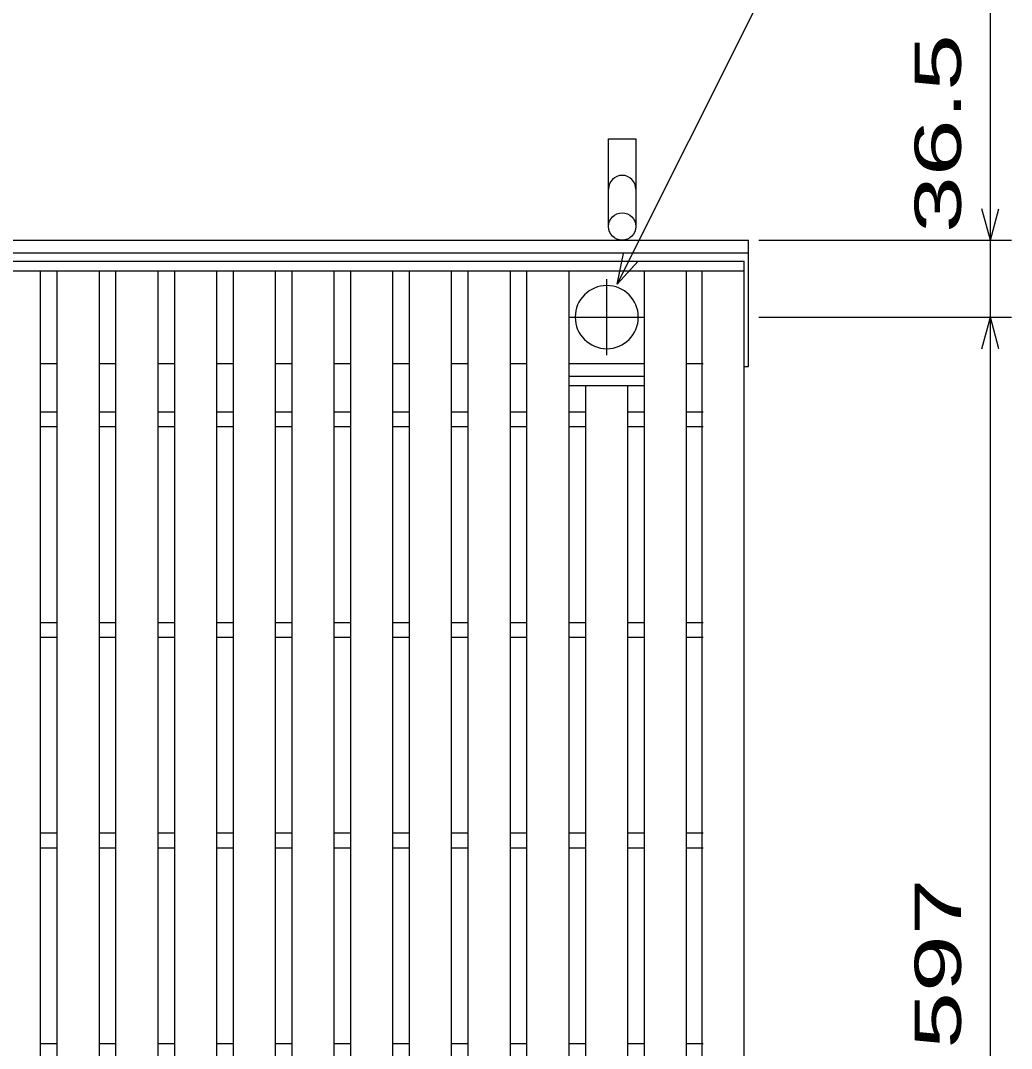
# Model space of a CAD drawing. Units: millimetres, scale not verified. Extents: x -1820 to 1731, y -1282 to 1054.
# Drawn here: x -695.8 to -225, y 104.7 to 592.9 of the extents above; entities that cross this region are included whole.
import ezdxf
from ezdxf.enums import TextEntityAlignment as Align

# ---------------------------------------------------------------- set-up
doc = ezdxf.new("R2010")
doc.units = ezdxf.units.MM
doc.header["$LTSCALE"] = 10
doc.linetypes.add('CHAIN', pattern=[18.5, 12, -1.5, 3.5, -1.5])
for name, color, linetype, lineweight in [('16', 3, 'Continuous', 25), ('19', 6, 'Continuous', 25), ('22', 2, 'Continuous', 25)]:
    doc.layers.add(name, color=color, linetype=linetype, lineweight=lineweight)
doc.styles.add('ベクトル', font='')
doc.styles.get('ベクトル').set_extended_font_data('ベクトル')

msp = doc.modelspace()

# ---------------------------------------------------------------- linework, layer by layer
at = {"layer": '16'}
for p, q in [((-1348, 478.5), (-352, 478.5)), ((-352, 474), (-352, 478.5)), ((-1348, 474), (-352, 474)), ((-706.3, 474), (-686.3, 474)), ((-686.3, -167), (-686.3, 474)), ((-678.4, -167), (-678.4, 474)), ((-678.4, 474), (-658.4, 474)), ((-658.4, -167), (-658.4, 474)), ((-650.5, -167), (-650.5, 474)), ((-650.5, 474), (-630.5, 474)), ((-630.5, -167), (-630.5, 474)), ((-622.6, -167), (-622.6, 474)), ((-622.6, 474), (-602.6, 474)), ((-602.6, -167), (-602.6, 474)), ((-594.7, -167), (-594.7, 474)), ((-594.7, 474), (-574.7, 474)), ((-574.7, -167), (-574.7, 474)), ((-566.8, -167), (-566.8, 474)), ((-566.8, 474), (-546.8, 474)), ((-546.8, -167), (-546.8, 474)), ((-538.9, -167), (-538.9, 474)), ((-538.9, 474), (-518.9, 474)), ((-518.9, -167), (-518.9, 474)), ((-511, -167), (-511, 474)), ((-511, 474), (-491, 474)), ((-491, -167), (-491, 474)), ((-483.1, -167), (-483.1, 474)), ((-483.1, 474), (-463.1, 474)), ((-463.1, -167), (-463.1, 474)), ((-455.2, -167), (-455.2, 474)), ((-455.2, 474), (-435.2, 474)), ((-435.2, -167), (-435.2, 474)), ((-399.4, -167), (-399.4, 474)), ((-399.4, 474), (-379.4, 474)), ((-379.4, -167), (-379.4, 474)), ((-372, -167), (-372, 474)), ((-372, 474), (-352, 474)), ((-352, -167), (-352, 474)), ((-686.3, 430), (-678.4, 430)), ((-658.4, 430), (-650.5, 430)), ((-630.5, 430), (-622.6, 430)), ((-602.6, 430), (-594.7, 430)), ((-574.7, 430), (-566.8, 430)), ((-546.8, 430), (-538.9, 430)), ((-518.9, 430), (-511, 430)), ((-491, 430), (-483.1, 430)), ((-463.1, 430), (-455.2, 430)), ((-435.2, 430), (-399.4, 430)), ((-379.4, 430), (-371.5, 430)), ((-435.2, 424), (-399.4, 424)), ((-435.2, 419.5), (-435.2, 424)), ((-399.4, 419.5), (-399.4, 424)), ((-435.2, 419.5), (-399.4, 419.5)), ((-427.3, -112.5), (-427.3, 419.5)), ((-427.3, 419.5), (-407.3, 419.5)), ((-407.3, -112.5), (-407.3, 419.5)), ((-686.3, 407), (-678.4, 407)), ((-658.4, 407), (-650.5, 407)), ((-630.5, 407), (-622.6, 407)), ((-602.6, 407), (-594.7, 407)), ((-574.7, 407), (-566.8, 407)), ((-546.8, 407), (-538.9, 407)), ((-518.9, 407), (-511, 407)), ((-491, 407), (-483.1, 407)), ((-463.1, 407), (-455.2, 407)), ((-435.2, 407), (-427.3, 407)), ((-407.3, 407), (-399.4, 407)), ((-379.4, 407), (-371.5, 407)), ((-686.3, 400), (-678.4, 400)), ((-658.4, 400), (-650.5, 400)), ((-630.5, 400), (-622.6, 400)), ((-602.6, 400), (-594.7, 400)), ((-574.7, 400), (-566.8, 400)), ((-546.8, 400), (-538.9, 400)), ((-518.9, 400), (-511, 400)), ((-491, 400), (-483.1, 400)), ((-463.1, 400), (-455.2, 400)), ((-435.2, 400), (-427.3, 400)), ((-407.3, 400), (-399.4, 400)), ((-379.4, 400), (-371.5, 400)), ((-686.3, 307), (-678.4, 307)), ((-658.4, 307), (-650.5, 307)), ((-630.5, 307), (-622.6, 307)), ((-602.6, 307), (-594.7, 307)), ((-574.7, 307), (-566.8, 307)), ((-546.8, 307), (-538.9, 307)), ((-518.9, 307), (-511, 307)), ((-491, 307), (-483.1, 307)), ((-463.1, 307), (-455.2, 307)), ((-435.2, 307), (-427.3, 307)), ((-407.3, 307), (-399.4, 307)), ((-379.4, 307), (-371.5, 307)), ((-686.3, 300), (-678.4, 300)), ((-658.4, 300), (-650.5, 300)), ((-630.5, 300), (-622.6, 300)), ((-602.6, 300), (-594.7, 300)), ((-574.7, 300), (-566.8, 300)), ((-546.8, 300), (-538.9, 300)), ((-518.9, 300), (-511, 300)), ((-491, 300), (-483.1, 300)), ((-463.1, 300), (-455.2, 300)), ((-435.2, 300), (-427.3, 300)), ((-407.3, 300), (-399.4, 300)), ((-379.4, 300), (-371.5, 300)), ((-686.3, 207), (-678.4, 207)), ((-658.4, 207), (-650.5, 207)), ((-630.5, 207), (-622.6, 207)), ((-602.6, 207), (-594.7, 207)), ((-574.7, 207), (-566.8, 207)), ((-546.8, 207), (-538.9, 207)), ((-518.9, 207), (-511, 207)), ((-491, 207), (-483.1, 207)), ((-463.1, 207), (-455.2, 207)), ((-435.2, 207), (-427.3, 207)), ((-407.3, 207), (-399.4, 207)), ((-379.4, 207), (-371.5, 207)), ((-686.3, 200), (-678.4, 200)), ((-658.4, 200), (-650.5, 200)), ((-630.5, 200), (-622.6, 200)), ((-602.6, 200), (-594.7, 200)), ((-574.7, 200), (-566.8, 200)), ((-546.8, 200), (-538.9, 200)), ((-518.9, 200), (-511, 200)), ((-491, 200), (-483.1, 200)), ((-463.1, 200), (-455.2, 200)), ((-435.2, 200), (-427.3, 200)), ((-407.3, 200), (-399.4, 200)), ((-379.4, 200), (-371.5, 200)), ((-686.3, 107), (-678.4, 107)), ((-658.4, 107), (-650.5, 107)), ((-630.5, 107), (-622.6, 107)), ((-602.6, 107), (-594.7, 107)), ((-574.7, 107), (-566.8, 107)), ((-546.8, 107), (-538.9, 107)), ((-518.9, 107), (-511, 107)), ((-491, 107), (-483.1, 107)), ((-463.1, 107), (-455.2, 107)), ((-435.2, 107), (-427.3, 107)), ((-407.3, 107), (-399.4, 107)), ((-379.4, 107), (-371.5, 107))]:
    msp.add_line(p, q, dxfattribs=at)
at = {"layer": '16', "linetype": 'CHAIN'}
for p, q in [((-417.3, 434), (-417.3, 470)), ((-435.3, 452), (-399.3, 452))]:
    msp.add_line(p, q, dxfattribs=at)
at = {"layer": '16'}
for start, end in [(90, 270), (270, 90)]:
    msp.add_arc((-417.3, 452), 15, start, end, dxfattribs=at)
at = {"layer": '19'}
for p, q in [((-416.5, 495), (-416.5, 536.62)), ((-416.5, 536.62), (-403.5, 536.62)), ((-403.5, 536.62), (-403.5, 495)), ((-1350, 488.5), (-350, 488.5)), ((-350, 428.5), (-350, 488.5)), ((-1350, 482.5), (-350, 482.5)), ((-352, 428.5), (-350, 428.5))]:
    msp.add_line(p, q, dxfattribs=at)
msp.add_circle((-410, 495), 6.5, dxfattribs=at)
msp.add_arc((-410, 512.84), 6.5, 0, 180, dxfattribs=at)
at = {"layer": '22', "color": 4}
for p, q in [((-412.3, 467.6), (-332.3, 627.6)), ((-235, 488.5), (-235, 608.5)), ((-235, 488.5), (-239, 503.5)), ((-235, 488.5), (-231, 503.5)), ((-345, 488.5), (-225, 488.5)), ((-235, 452), (-235, 488.5)), ((-412.3, 467.6), (-409.3, 482.2)), ((-412.3, 467.6), (-402.3, 478.6)), ((-345, 452), (-225, 452)), ((-239, 437), (-235, 452)), ((-231, 437), (-235, 452)), ((-235, -145), (-235, 452))]:
    msp.add_line(p, q, dxfattribs=at)

# ---------------------------------------------------------------- texts
at = {"layer": '22', "style": 'ベクトル', "width": 1.65}
for s, p in [(' 36.5 ', (-260, 478.5)), (' 597 ', (-260, 91))]:
    msp.add_text(s, height=21.99, rotation=90, dxfattribs=at).set_placement(p, align=Align.MIDDLE_LEFT)

doc.saveas('drawing.dxf')
